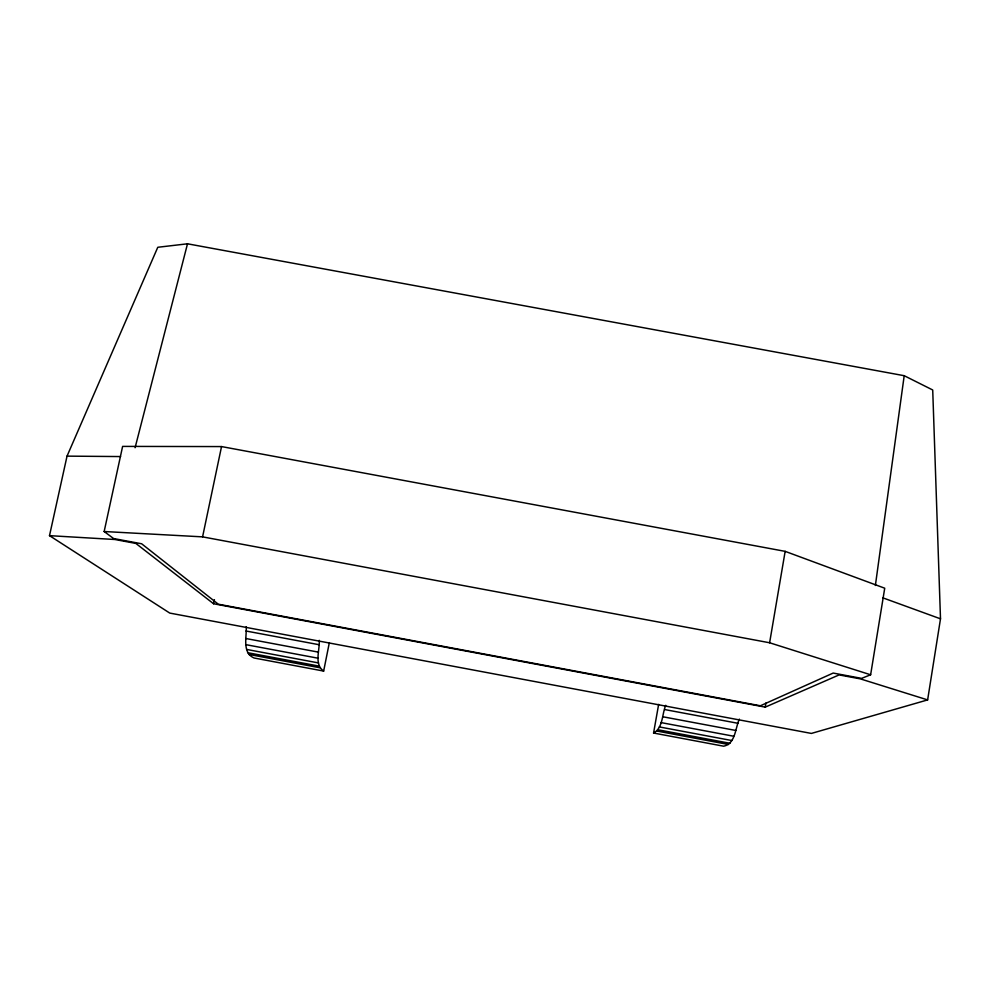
<?xml version="1.0" encoding="UTF-8"?>
<svg xmlns="http://www.w3.org/2000/svg" width="990" height="990" viewBox="0 0 990 990"><rect width="100%" height="100%" fill="white"/><g stroke="black" fill="none" stroke-linecap="round" stroke-linejoin="round"><path stroke-width="1.49" d="M329.348 642.621L323.656 671.072L254.096 658.004C241.882 652.732 246.832 636.966 246.238 626.645M323.656 671.072C313.855 664.278 319.881 650.183 319.275 640.332M875.383 585.474L904.204 375.705L187.506 243.8L157.781 247.277L67.035 456.13L49.5 535.652L169.76 613.082L811.379 733.429L927.63 699.905L940.5 618.824L932.716 389.986L904.204 375.705M870.631 674.772L884.726 588.208L785.157 551.356L221.537 446.577L122.612 446.403L104.16 531.519L113.59 538.535L141.632 543.77L218.32 604.197L760.394 705.771L833.184 673.064L861.609 678.373L870.631 674.772L769.614 642.77L202.579 536.865L104.16 531.519M49.5 535.652L114.902 539.5L135.853 543.423L213.58 603.751L765.233 707.132L765.938 702.974M769.614 642.77L785.157 551.356M739.344 719.124C735.186 728.145 735.57 743.75 723.665 746.2L653.573 733.033L658.647 704.373M213.58 603.751L214.434 599.655M202.579 536.865L221.537 446.577M653.573 733.033C663.102 727.873 661.926 714.248 665.726 705.313M135.085 447.728L187.506 243.8M765.233 707.132L839.112 674.908L860.36 678.88L927.63 699.905M67.035 456.13L120.557 456.563M245.99 631.001L318.879 644.676M664.661 709.545L738.119 723.319M245.842 638.513L318.421 652.138M662.681 716.735L735.818 730.459M246.065 644.688L318.297 658.251M660.887 722.564L733.677 736.226M246.659 649.44L318.508 662.929M659.328 726.92L731.734 740.52M247.587 652.695L319.052 666.109M658.016 729.766L730.026 743.292M248.849 654.427L319.906 667.767M656.964 731.066L728.566 744.517M882.783 597.812L940.5 618.824"/></g></svg>
